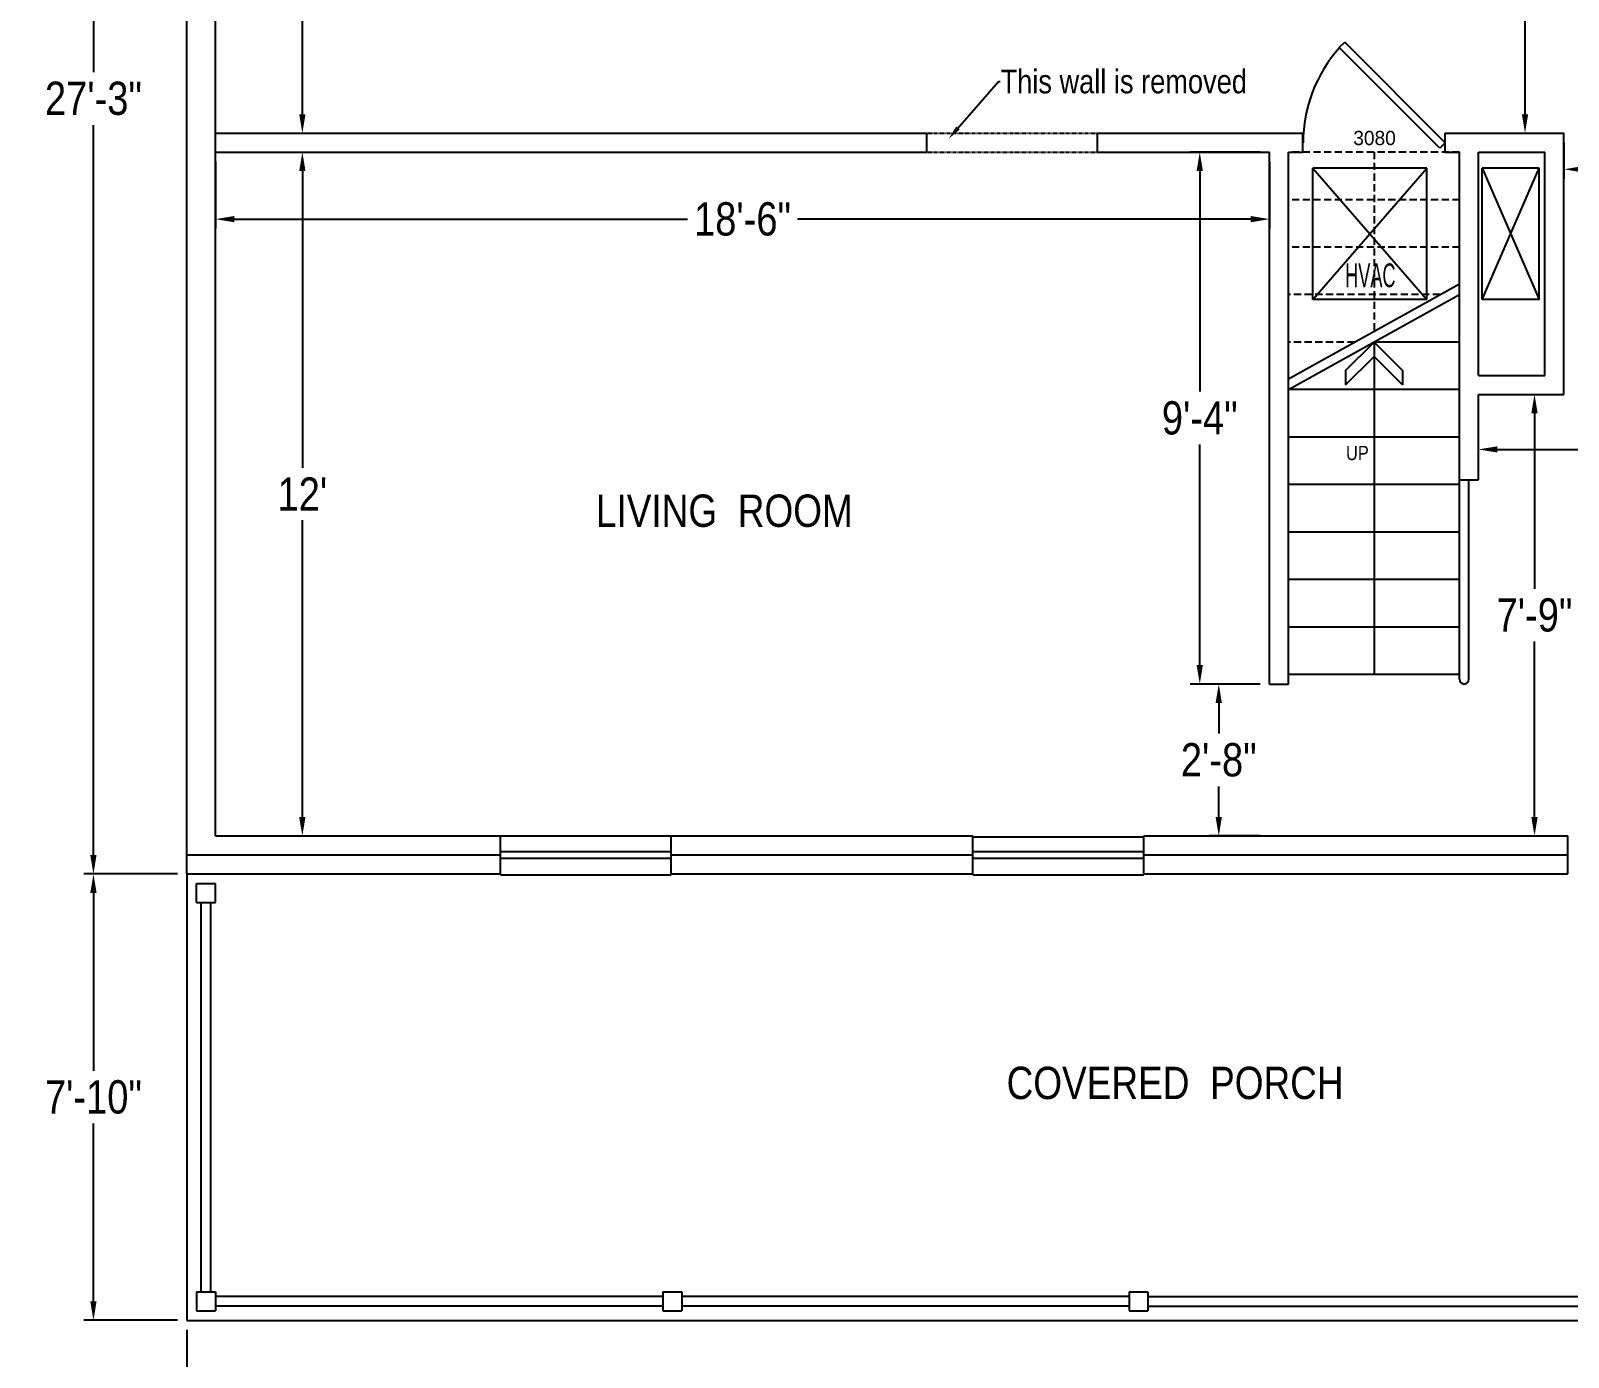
# Model space of a CAD drawing. Header units: inches. Extents: x -1842 to 12195, y -2228 to 2193.
# Drawn here: x 2758.2 to 3082, y 729.4 to 1008.8 of the extents above; entities that cross this region are included whole.
import ezdxf
from ezdxf import colors
from ezdxf.entities.mleader import LeaderData, LeaderLine
from ezdxf.math import Vec2, Vec3

# ---------------------------------------------------------------- set-up
doc = ezdxf.new("R2010")
doc.units = ezdxf.units.IN
doc.header["$LTSCALE"] = 6
doc.header["$MEASUREMENT"] = 0
doc.linetypes.add('HIDDEN', pattern=[0.375, 0.25, -0.125])
for name, color, linetype in [('ARWALL', 7, 'HIDDEN'), ('BUILT-INS', 13, 'Continuous'), ('CABS', 23, 'Continuous'), ('Title Block', 7, 'Continuous'), ('TXT', 4, 'Continuous'), ('windows', 4, 'Continuous')]:
    doc.layers.add(name, color=color, linetype=linetype)
doc.styles.add('ARCHSTYL', font='ARIALN.TTF', dxfattribs={"height": 5})
doc.styles.add('HS-DESIGN-TTLB', font='GOTHIC.TTF')
doc.styles.get("Standard").update_dxf_attribs({"font": 'ARIALN.TTF'})
doc.dimstyles.get("Standard").update_dxf_attribs({"dimtxt": 7, "dimasz": 4, "dimexe": 2, "dimexo": 2, "dimgap": 2, "dimtad": 0, "dimtih": 1, "dimtoh": 1, "dimdec": 0, "dimzin": 0, "dimdsep": 46, "dimlunit": 4, "dimtxsty": 'Standard', "dimcen": 0.09, "dimclrd": 3, "dimclre": 3, "dimclrt": 3, "dimadec": 0, "dimazin": 0, "dimtfac": 1, "dimtdec": 0, "dimtofl": 0, "dimtmove": 0, "dimatfit": 3, "dimfxl": 1, "dimtolj": 1, "dimtzin": 0, "dimarcsym": 0})

# ---------------------------------------------------------------- blocks, each defined once
blk = doc.blocks.new('*D35')
at = {"layer": 'Defpoints', "color": 0, "transparency": 16777216}
for p in [(2791.09, 1157.8), (2771.39, 831.2), (2791.09, 831.2)]:
    blk.add_point(p, dxfattribs=at)
at = {"layer": 'Title Block', "color": 3, "lineweight": -2, "transparency": 16777216}
for p, q in [((2789.09, 1157.8), (2769.39, 1157.8)), ((2771.39, 1153.8), (2771.39, 1000.07)), ((2771.39, 835.2), (2771.39, 988.92)), ((2789.09, 831.2), (2769.39, 831.2))]:
    blk.add_line(p, q, dxfattribs=at)
at = {"layer": 'Title Block', "color": 3, "transparency": 16777216}
for points in [[(2770.72, 1153.8), (2772.05, 1153.8), (2771.39, 1157.8)], [(2770.72, 835.2), (2772.05, 835.2), (2771.39, 831.2)]]:
    blk.add_solid(points, dxfattribs=at)
at = {"layer": 'Title Block', "color": 3, "transparency": 16777216, "insert": (2771.39, 994.5), "char_height": 7, "attachment_point": 5}
blk.add_mtext('\\A1;27\'-3"', dxfattribs=at)
blk = doc.blocks.new('*D37')
at = {"layer": 'Defpoints', "color": 0, "transparency": 16777216}
for p in [(2797.09, 983.2), (2797.09, 839.2), (2815.39, 839.2)]:
    blk.add_point(p, dxfattribs=at)
at = {"layer": 'Title Block', "color": 3, "lineweight": -2, "transparency": 16777216}
for p, q in [((2799.09, 983.2), (2817.39, 983.2)), ((2815.39, 979.2), (2815.39, 916.71)), ((2815.39, 843.2), (2815.39, 905.68)), ((2799.09, 839.2), (2817.39, 839.2))]:
    blk.add_line(p, q, dxfattribs=at)
at = {"layer": 'Title Block', "color": 3, "transparency": 16777216}
for points in [[(2814.72, 979.2), (2816.05, 979.2), (2815.39, 983.2)], [(2814.72, 843.2), (2816.05, 843.2), (2815.39, 839.2)]]:
    blk.add_solid(points, dxfattribs=at)
at = {"layer": 'Title Block', "color": 3, "transparency": 16777216, "insert": (2815.39, 911.2), "char_height": 7, "attachment_point": 5}
blk.add_mtext("\\A1;12'", dxfattribs=at)
blk = doc.blocks.new('*D38')
at = {"layer": 'Defpoints', "color": 0, "transparency": 16777216}
for p in [(3019.09, 983.2), (3004.39, 871.2), (3019.09, 871.2)]:
    blk.add_point(p, dxfattribs=at)
at = {"layer": 'Title Block', "color": 3, "lineweight": -2, "transparency": 16777216}
for p, q in [((3017.09, 983.2), (3002.39, 983.2)), ((3004.39, 979.2), (3004.39, 932.77)), ((3004.39, 875.2), (3004.39, 921.62)), ((3017.09, 871.2), (3002.39, 871.2))]:
    blk.add_line(p, q, dxfattribs=at)
at = {"layer": 'Title Block', "color": 3, "transparency": 16777216}
for points in [[(3003.72, 979.2), (3005.05, 979.2), (3004.39, 983.2)], [(3003.72, 875.2), (3005.05, 875.2), (3004.39, 871.2)]]:
    blk.add_solid(points, dxfattribs=at)
at = {"layer": 'Title Block', "color": 3, "transparency": 16777216, "insert": (3004.39, 927.2), "char_height": 7, "attachment_point": 5}
blk.add_mtext('\\A1;9\'-4"', dxfattribs=at)
blk = doc.blocks.new('*D39')
at = {"layer": 'Defpoints', "color": 0, "transparency": 16777216}
for p in [(3019.09, 871.2), (3008.39, 839.2), (3019.09, 839.2)]:
    blk.add_point(p, dxfattribs=at)
at = {"layer": 'Title Block', "color": 3, "lineweight": -2, "transparency": 16777216}
for p, q in [((3017.09, 871.2), (3006.39, 871.2)), ((3008.39, 867.2), (3008.39, 860.77)), ((3008.39, 843.2), (3008.39, 849.62)), ((3017.09, 839.2), (3006.39, 839.2))]:
    blk.add_line(p, q, dxfattribs=at)
at = {"layer": 'Title Block', "color": 3, "transparency": 16777216}
for points in [[(3007.72, 867.2), (3009.05, 867.2), (3008.39, 871.2)], [(3007.72, 843.2), (3009.05, 843.2), (3008.39, 839.2)]]:
    blk.add_solid(points, dxfattribs=at)
at = {"layer": 'Title Block', "color": 3, "transparency": 16777216, "insert": (3008.39, 855.2), "char_height": 7, "attachment_point": 5}
blk.add_mtext('\\A1;2\'-8"', dxfattribs=at)
blk = doc.blocks.new('*D40')
at = {"layer": 'Defpoints', "color": 0, "transparency": 16777216}
for p in [(2797.09, 983.2), (3019.09, 983.2), (3019.09, 969.1)]:
    blk.add_point(p, dxfattribs=at)
at = {"layer": 'Title Block', "color": 3, "lineweight": -2, "transparency": 16777216}
for p, q in [((2797.09, 981.2), (2797.09, 967.1)), ((3019.09, 981.2), (3019.09, 967.1)), ((2801.09, 969.1), (2896.49, 969.1)), ((3015.09, 969.1), (2919.68, 969.1))]:
    blk.add_line(p, q, dxfattribs=at)
at = {"layer": 'Title Block', "color": 3, "transparency": 16777216}
for points in [[(2801.09, 969.76), (2801.09, 968.43), (2797.09, 969.1)], [(3015.09, 969.76), (3015.09, 968.43), (3019.09, 969.1)]]:
    blk.add_solid(points, dxfattribs=at)
at = {"layer": 'Title Block', "color": 3, "transparency": 16777216, "insert": (2908.09, 969.1), "char_height": 7, "attachment_point": 5}
blk.add_mtext('\\A1;18\'-6"', dxfattribs=at)
blk = doc.blocks.new('*D43')
at = {"layer": 'Defpoints', "color": 0, "transparency": 16777216}
for p in [(2797.09, 1151.8), (2797.09, 987.2), (2815.39, 987.2)]:
    blk.add_point(p, dxfattribs=at)
at = {"layer": 'Title Block', "color": 3, "lineweight": -2, "transparency": 16777216}
for p, q in [((2799.09, 1151.8), (2817.39, 1151.8)), ((2815.39, 1147.8), (2815.39, 1075.07)), ((2815.39, 991.2), (2815.39, 1063.92)), ((2799.09, 987.2), (2817.39, 987.2))]:
    blk.add_line(p, q, dxfattribs=at)
at = {"layer": 'Title Block', "color": 3, "transparency": 16777216}
for points in [[(2814.72, 1147.8), (2816.05, 1147.8), (2815.39, 1151.8)], [(2814.72, 991.2), (2816.05, 991.2), (2815.39, 987.2)]]:
    blk.add_solid(points, dxfattribs=at)
at = {"layer": 'Title Block', "color": 3, "transparency": 16777216, "insert": (2815.39, 1069.5), "char_height": 7, "attachment_point": 5}
blk.add_mtext('\\A1;13\'-9"', dxfattribs=at)
blk = doc.blocks.new('*D51')
at = {"layer": 'Defpoints', "color": 0, "transparency": 16777216}
for p in [(3068.59, 1151.8), (3072.89, 1151.8), (3068.59, 987.2)]:
    blk.add_point(p, dxfattribs=at)
at = {"layer": 'Title Block', "color": 3, "lineweight": -2, "transparency": 16777216}
for p, q in [((3070.59, 1151.8), (3074.89, 1151.8)), ((3072.89, 1147.8), (3072.89, 1075.07)), ((3072.89, 991.2), (3072.89, 1063.92)), ((3070.59, 987.2), (3074.89, 987.2))]:
    blk.add_line(p, q, dxfattribs=at)
at = {"layer": 'Title Block', "color": 3, "transparency": 16777216}
for points in [[(3072.22, 1147.8), (3073.55, 1147.8), (3072.89, 1151.8)], [(3072.22, 991.2), (3073.55, 991.2), (3072.89, 987.2)]]:
    blk.add_solid(points, dxfattribs=at)
at = {"layer": 'Title Block', "color": 3, "transparency": 16777216, "insert": (3072.89, 1069.5), "char_height": 7, "attachment_point": 5}
blk.add_mtext('\\A1;13\'-9"', dxfattribs=at)
blk = doc.blocks.new('*D55')
at = {"layer": 'Defpoints', "color": 0, "transparency": 16777216}
for p in [(3063.09, 932.2), (3063.09, 839.2), (3074.89, 839.2)]:
    blk.add_point(p, dxfattribs=at)
at = {"layer": 'Title Block', "color": 3, "lineweight": -2, "transparency": 16777216}
for p, q in [((3065.09, 932.2), (3076.89, 932.2)), ((3074.89, 928.2), (3074.89, 891.27)), ((3074.89, 843.2), (3074.89, 880.12)), ((3065.09, 839.2), (3076.89, 839.2))]:
    blk.add_line(p, q, dxfattribs=at)
at = {"layer": 'Title Block', "color": 3, "transparency": 16777216}
for points in [[(3074.22, 928.2), (3075.55, 928.2), (3074.89, 932.2)], [(3074.22, 843.2), (3075.55, 843.2), (3074.89, 839.2)]]:
    blk.add_solid(points, dxfattribs=at)
at = {"layer": 'Title Block', "color": 3, "transparency": 16777216, "insert": (3074.89, 885.7), "char_height": 7, "attachment_point": 5}
blk.add_mtext('\\A1;7\'-9"', dxfattribs=at)
blk = doc.blocks.new('*D56')
at = {"layer": 'Defpoints', "color": 0, "transparency": 16777216}
for p in [(3127.89, 920.6), (3063.09, 914.2), (3127.89, 914.2)]:
    blk.add_point(p, dxfattribs=at)
at = {"layer": 'Title Block', "color": 3, "lineweight": -2, "transparency": 16777216}
for p, q in [((3063.09, 916.2), (3063.09, 922.6)), ((3067.09, 920.6), (3085.85, 920.6)), ((3123.89, 920.6), (3105.12, 920.6)), ((3127.89, 916.2), (3127.89, 922.6))]:
    blk.add_line(p, q, dxfattribs=at)
at = {"layer": 'Title Block', "color": 3, "transparency": 16777216}
for points in [[(3067.09, 921.26), (3067.09, 919.93), (3063.09, 920.6)], [(3123.89, 921.26), (3123.89, 919.93), (3127.89, 920.6)]]:
    blk.add_solid(points, dxfattribs=at)
at = {"layer": 'Title Block', "color": 3, "transparency": 16777216, "insert": (3095.49, 920.6), "char_height": 7, "attachment_point": 5}
blk.add_mtext('\\A1;5\'-5"', dxfattribs=at)
blk = doc.blocks.new('*D57')
at = {"layer": 'Defpoints', "color": 0, "transparency": 16777216}
for p in [(3081.09, 987.2), (3191.89, 987.2), (3191.89, 979.6)]:
    blk.add_point(p, dxfattribs=at)
at = {"layer": 'Title Block', "color": 3, "lineweight": -2, "transparency": 16777216}
for p, q in [((3081.09, 985.2), (3081.09, 977.6)), ((3191.89, 985.2), (3191.89, 977.6)), ((3085.09, 979.6), (3126.85, 979.6)), ((3187.89, 979.6), (3146.12, 979.6))]:
    blk.add_line(p, q, dxfattribs=at)
at = {"layer": 'Title Block', "color": 3, "transparency": 16777216}
for points in [[(3085.09, 980.26), (3085.09, 978.93), (3081.09, 979.6)], [(3187.89, 980.26), (3187.89, 978.93), (3191.89, 979.6)]]:
    blk.add_solid(points, dxfattribs=at)
at = {"layer": 'Title Block', "color": 3, "transparency": 16777216, "insert": (3136.49, 979.6), "char_height": 7, "attachment_point": 5}
blk.add_mtext('\\A1;9\'-3"', dxfattribs=at)
blk = doc.blocks.new('*D59')
at = {"layer": 'Defpoints', "color": 0, "transparency": 16777216}
for p in [(2791.09, 831.2), (2771.39, 737.2), (2791.09, 737.2)]:
    blk.add_point(p, dxfattribs=at)
at = {"layer": 'Title Block', "color": 3, "lineweight": -2, "transparency": 16777216}
for p, q in [((2789.09, 831.2), (2769.39, 831.2)), ((2771.39, 827.2), (2771.39, 789.77)), ((2771.39, 741.2), (2771.39, 778.62)), ((2789.09, 737.2), (2769.39, 737.2))]:
    blk.add_line(p, q, dxfattribs=at)
at = {"layer": 'Title Block', "color": 3, "transparency": 16777216}
for points in [[(2770.72, 827.2), (2772.05, 827.2), (2771.39, 831.2)], [(2770.72, 741.2), (2772.05, 741.2), (2771.39, 737.2)]]:
    blk.add_solid(points, dxfattribs=at)
at = {"layer": 'Title Block', "color": 3, "transparency": 16777216, "insert": (2771.39, 784.2), "char_height": 7, "attachment_point": 5}
blk.add_mtext('\\A1;7\'-10"', dxfattribs=at)
blk = doc.blocks.new('*D60')
at = {"layer": 'Defpoints', "color": 0, "transparency": 16777216}
for p in [(2791.09, 737.2), (3191.89, 737.2), (3191.89, 713.1)]:
    blk.add_point(p, dxfattribs=at)
at = {"layer": 'Title Block', "color": 3, "lineweight": -2, "transparency": 16777216}
for p, q in [((2791.09, 735.2), (2791.09, 711.1)), ((3191.89, 735.2), (3191.89, 711.1)), ((2795.09, 713.1), (2979.62, 713.1)), ((3187.89, 713.1), (3003.35, 713.1))]:
    blk.add_line(p, q, dxfattribs=at)
at = {"layer": 'Title Block', "color": 3, "transparency": 16777216}
for points in [[(2795.09, 713.76), (2795.09, 712.43), (2791.09, 713.1)], [(3187.89, 713.76), (3187.89, 712.43), (3191.89, 713.1)]]:
    blk.add_solid(points, dxfattribs=at)
at = {"layer": 'Title Block', "color": 3, "transparency": 16777216, "insert": (2991.49, 713.1), "char_height": 7, "attachment_point": 5}
blk.add_mtext('\\A1;33\'-5"', dxfattribs=at)

msp = doc.modelspace()

# ---------------------------------------------------------------- linework, layer by layer
for p, q in [((2946.8850469, 983.196174), (2946.8850469, 987.196174)), ((2982.8850469, 983.196174), (2982.8850469, 987.196174))]:
    msp.add_line(p, q)
at = {"layer": 'ARWALL', "color": 1, "ltscale": 0.05}
for p, q in [((2946.8850469, 987.196174), (2982.8850469, 987.196174)), ((2946.8850469, 983.196174), (2982.8850469, 983.196174))]:
    msp.add_line(p, q, dxfattribs=at)
at = {"layer": 'ARWALL', "color": 7}
for p, q in [((3059.0850469, 983.196174), (3023.0850469, 983.196174)), ((3041.0850469, 983.196174), (3041.0850469, 945.4840918)), ((3059.0850469, 973.196174), (3023.0850469, 973.196174)), ((3059.0850469, 973.196174), (3023.0850469, 973.196174)), ((3059.0850469, 973.196174), (3023.0850469, 973.196174)), ((3059.0850469, 963.196174), (3023.0850469, 963.196174)), ((3054.9667949, 953.196174), (3023.0850469, 953.196174)), ((3036.9667949, 943.196174), (3023.0850469, 943.196174))]:
    msp.add_line(p, q, dxfattribs=at)
at = {"layer": 'BUILT-INS'}
for p, q in [((3028.2061747, 952.1392778), (3028.2061747, 979.836708)), ((3028.2061747, 979.836708), (3052.2061747, 952.1392778)), ((3028.2061747, 952.1392778), (3052.2061747, 979.836708)), ((3052.2061747, 979.836708), (3028.2061747, 979.836708)), ((3052.2061747, 952.1392778), (3052.2061747, 979.836708)), ((3063.8660686, 952.1392778), (3063.8660686, 979.836708)), ((3063.8660686, 979.836708), (3075.8660686, 952.1392778)), ((3063.8660686, 952.1392778), (3075.8660686, 979.836708)), ((3075.8660686, 979.836708), (3063.8660686, 979.836708)), ((3075.8660686, 952.1392778), (3075.8660686, 979.836708)), ((3052.2061747, 952.1392778), (3028.2061747, 952.1392778)), ((3075.8660686, 952.1392778), (3063.8660686, 952.1392778))]:
    msp.add_line(p, q, dxfattribs=at)
at = {"layer": 'Title Block'}
for p, q in [((2791.0850469, 831.196174), (2791.0850469, 1157.796174)), ((2797.0850469, 839.196174), (2797.0850469, 1151.796174)), ((2797.0850469, 987.196174), (2946.8850469, 987.196174)), ((2982.8850469, 987.196174), (3026.0850469, 987.196174)), ((3026.0850469, 983.196174), (3026.0850469, 987.196174)), ((3056.0850469, 983.196174), (3056.0850469, 987.196174)), ((3056.0850469, 987.196174), (3081.0850469, 987.196174)), ((3081.0850469, 932.196174), (3081.0850469, 987.196174)), ((2797.0850469, 983.196174), (2946.8850469, 983.196174)), ((2982.8850469, 983.196174), (3019.0850469, 983.196174)), ((3019.0850469, 871.196174), (3019.0850469, 983.196174)), ((3023.0850469, 871.196174), (3023.0850469, 983.196174)), ((3023.0850469, 983.196174), (3026.0850469, 983.196174)), ((3056.0850469, 983.196174), (3059.0850469, 983.196174)), ((3059.0850469, 914.196174), (3059.0850469, 983.196174)), ((3063.0850469, 983.196174), (3077.0850469, 983.196174)), ((3063.0850469, 936.196174), (3063.0850469, 983.196174)), ((3077.0850469, 936.196174), (3077.0850469, 983.196174)), ((3023.0850469, 935.4840918), (3059.0850469, 955.4840918)), ((3023.0850469, 933.196174), (3059.0850469, 953.196174)), ((3059.0850469, 943.196174), (3041.0850469, 943.196174)), ((3063.0850469, 936.196174), (3077.0850469, 936.196174)), ((3059.0850469, 933.196174), (3023.0850469, 933.196174)), ((3063.0850469, 914.196174), (3063.0850469, 932.196174)), ((3063.0850469, 932.196174), (3081.0850469, 932.196174)), ((3059.0850469, 923.196174), (3023.0850469, 923.196174)), ((3059.0850469, 913.196174), (3023.0850469, 913.196174)), ((3059.0850469, 914.196174), (3063.0850469, 914.196174)), ((3059.0850469, 872.196174), (3059.0850469, 914.196174)), ((3061.0850469, 872.196174), (3061.0850469, 914.196174)), ((3059.0850469, 903.196174), (3023.0850469, 903.196174)), ((3059.0850469, 893.196174), (3023.0850469, 893.196174)), ((3059.0850469, 883.196174), (3023.0850469, 883.196174)), ((3019.0850469, 871.196174), (3023.0850469, 871.196174)), ((3059.0850469, 873.196174), (3023.0850469, 873.196174)), ((2797.0850469, 839.196174), (2857.0850469, 839.196174)), ((2857.0850469, 831.196174), (2857.0850469, 839.196174)), ((2857.0850469, 839.196174), (2893.0850469, 839.196174)), ((2893.0850469, 831.196174), (2893.0850469, 839.196174)), ((2893.0850469, 839.196174), (2956.5850469, 839.196174)), ((2956.5850469, 831.196174), (2956.5850469, 839.196174)), ((2956.5850469, 838.9830721), (2992.5850469, 838.9830721)), ((2992.5850469, 831.196174), (2992.5850469, 839.196174)), ((2992.5850469, 839.196174), (3081.8850469, 839.196174)), ((3081.8850469, 831.196174), (3081.8850469, 839.196174)), ((2791.0850469, 835.196174), (2857.0850469, 835.196174)), ((2893.0850469, 835.196174), (2956.5850469, 835.196174)), ((2992.5850469, 835.196174), (3081.8850469, 835.196174)), ((2791.0850469, 831.196174), (2857.0850469, 831.196174)), ((2791.0850469, 831.196174), (2791.0850469, 737.196174)), ((2793.0850469, 829.196174), (2797.0850469, 829.196174)), ((2793.0850469, 825.196174), (2793.0850469, 829.196174)), ((2797.0850469, 825.196174), (2797.0850469, 829.196174)), ((2857.0850469, 830.9830721), (2893.0850469, 830.9830721)), ((2893.0850469, 831.196174), (2956.5850469, 831.196174)), ((2956.5850469, 830.9830721), (2992.5850469, 830.9830721)), ((2992.5850469, 831.196174), (3081.8850469, 831.196174)), ((2793.0850469, 825.196174), (2797.0850469, 825.196174)), ((2794.0850469, 743.196174), (2794.0850469, 825.196174)), ((2796.0850469, 743.196174), (2796.0850469, 825.196174)), ((2793.0850469, 743.196174), (2793.0850469, 739.196174)), ((2793.0850469, 743.196174), (2797.0850469, 743.196174)), ((2797.0850469, 743.196174), (2797.0850469, 739.196174)), ((2891.2850469, 742.196174), (2797.0850469, 742.196174)), ((2891.2850469, 743.196174), (2895.2850469, 743.196174)), ((2891.2850469, 743.196174), (2891.2850469, 739.196174)), ((2895.2850469, 743.196174), (2895.2850469, 739.196174)), ((2989.4850469, 742.196174), (2895.2850469, 742.196174)), ((2989.4850469, 743.196174), (2993.4850469, 743.196174)), ((2989.4850469, 743.196174), (2989.4850469, 739.196174)), ((2993.4850469, 743.196174), (2993.4850469, 739.196174)), ((2993.4850469, 743.196174), (2993.4850469, 739.196174)), ((2993.4850469, 742.196174), (3087.6850469, 742.196174)), ((2793.0850469, 739.196174), (2797.0850469, 739.196174)), ((2891.2850469, 740.196174), (2797.0850469, 740.196174)), ((2891.2850469, 739.196174), (2895.2850469, 739.196174)), ((2989.4850469, 740.196174), (2895.2850469, 740.196174)), ((2989.4850469, 739.196174), (2993.4850469, 739.196174)), ((2993.4850469, 740.196174), (3087.6850469, 740.196174)), ((2791.0850469, 737.196174), (3191.8850469, 737.196174))]:
    msp.add_line(p, q, dxfattribs=at)
msp.add_arc((3060.0850469, 872.196174), 1, 180, 0, dxfattribs=at)
at = {"layer": 'TXT', "color": 4}
for p, q in [((3041.0850469, 943.196174), (3041.0850469, 873.196174)), ((3035.0850469, 937.196174), (3035.0850469, 934.196174)), ((3047.0850469, 937.196174), (3047.0850469, 934.196174))]:
    msp.add_line(p, q, dxfattribs=at)
at = {"layer": 'TXT'}
for p, q in [((2857.0850469, 835.896174), (2893.0850469, 835.896174)), ((2956.5850469, 835.896174), (2992.5850469, 835.896174)), ((2857.0850469, 834.496174), (2893.0850469, 834.496174)), ((2956.5850469, 834.496174), (2992.5850469, 834.496174))]:
    msp.add_line(p, q, dxfattribs=at)
at = {"layer": 'TXT', "color": 4}
for points in [[(3035.0850469, 937.196174), (3041.0850469, 943.196174), (3047.0850469, 937.196174)], [(3035.0850469, 934.196174), (3041.0850469, 940.196174), (3047.0850469, 934.196174)]]:
    msp.add_lwpolyline(points, dxfattribs=at)
at = {"layer": 'windows'}
for p, q in [((3033.7780745, 1005.2107302), (3034.9242826, 1006.3569383)), ((3054.9388389, 984.0499659), (3033.7780745, 1005.2107302)), ((3056.0850469, 985.196174), (3034.9242826, 1006.3569383)), ((3056.0850469, 985.196174), (3054.9388389, 984.0499659)), ((3056.0850469, 985.196174), (3054.9388389, 984.0499659))]:
    msp.add_line(p, q, dxfattribs=at)
msp.add_arc((3056.0850469, 985.196174), 29.9258399, 138.10049145, 180, dxfattribs=at)

# ---------------------------------------------------------------- texts
at = {"attachment_point": 1}
for s, insert, char_height, width in [('\\A1;UP', (3035.1943118, 921.3564725), 3.0096, 28.741858457), ('\\A1;LIVING  ROOM', (2877.2071801, 911.096174), 6.8007744, 110.476910075), ('\\A1;COVERED  PORCH', (2963.7071801, 790.596174), 6.8007744, 110.476910075)]:
    msp.add_mtext(s, dxfattribs=dict(at, insert=insert, char_height=char_height, width=width))
at = {"layer": 'CABS', "style": 'ARCHSTYL', "width": 0.667387}
msp.add_text('HVAC', height=5, dxfattribs=at).set_placement((3035.0045122, 954.7667444))
at = {"layer": 'Title Block', "insert": (3036.7203048, 987.6897617), "char_height": 3.0096, "width": 43.611515527, "attachment_point": 1, "style": 'HS-DESIGN-TTLB'}
msp.add_mtext('3080', dxfattribs=at)

# ---------------------------------------------------------------- dimensions: what is measured, and where the dimension line sits
at = {"layer": 'Title Block'}
for base, p1, p2, picture, middle in [((2771.3850469, 831.196174), (2791.0850469, 1157.796174), (2791.0850469, 831.196174), '*D35', (2771.3850469, 994.496174)), ((2815.3850469, 987.196174), (2797.0850469, 1151.796174), (2797.0850469, 987.196174), '*D43', (2815.3850469, 1069.496174)), ((3072.8850469, 1151.796174), (3068.5850469, 987.196174), (3068.5850469, 1151.796174), '*D51', (3072.8850469, 1069.496174)), ((2815.3850469, 839.196174), (2797.0850469, 983.196174), (2797.0850469, 839.196174), '*D37', (2815.3850469, 911.196174)), ((3004.3850469, 871.196174), (3019.0850469, 983.196174), (3019.0850469, 871.196174), '*D38', (3004.3850469, 927.196174)), ((3074.8850469, 839.196174), (3063.0850469, 932.196174), (3063.0850469, 839.196174), '*D55', (3074.8850469, 885.696174)), ((3008.3850469, 839.196174), (3019.0850469, 871.196174), (3019.0850469, 839.196174), '*D39', (3008.3850469, 855.196174)), ((2771.3850469, 737.196174), (2791.0850469, 831.196174), (2791.0850469, 737.196174), '*D59', (2771.3850469, 784.196174))]:
    dim = msp.add_linear_dim(base=base, p1=p1, p2=p2, angle=90, dimstyle='Standard', dxfattribs=at)
    dim.commit()
    dim.dimension.update_dxf_attribs({"geometry": picture, "text_midpoint": middle})
for base, p1, p2, picture, middle in [((3191.8850469, 979.596174), (3081.0850469, 987.196174), (3191.8850469, 987.196174), '*D57', (3136.4850469, 979.596174)), ((3019.0850469, 969.096174), (2797.0850469, 983.196174), (3019.0850469, 983.196174), '*D40', (2908.0850469, 969.096174)), ((3127.8850469, 920.596174), (3063.0850469, 914.196174), (3127.8850469, 914.196174), '*D56', (3095.4850469, 920.596174)), ((3191.8850469, 713.096174), (2791.0850469, 737.196174), (3191.8850469, 737.196174), '*D60', (2991.4850469, 713.096174))]:
    dim = msp.add_linear_dim(base=base, p1=p1, p2=p2, dimstyle='Standard', dxfattribs=at)
    dim.commit()
    dim.dimension.update_dxf_attribs({"geometry": picture, "text_midpoint": middle})

# ---------------------------------------------------------------- leaders
ml = msp.add_multileader_mtext('Standard')
ml.set_content('This wall is removed', color=256)
ml.set_leader_properties()
ml.build(insert=Vec2(0, 0))
ml.multileader.update_dxf_attribs({"dogleg_length": 0.36, "arrow_head_size": 3})
ctx = ml.context
ctx.base_point, ctx.char_height, ctx.arrow_head_size, ctx.landing_gap_size, ctx.plane_origin = Vec3(2962.3520504, 998.0524381), 5, 3, 0.09, Vec3(2951.4981599, 986.0220909)
notes = []
notes.append((ctx, [(0, (1, 1, 0), (2961.9920504, 998.0524381), (1, 0), 0.36, [(0, [(2951.4981599, 986.0220909)], 0, [])])]))
ctx.mtext.insert, ctx.mtext.flow_direction = Vec3(2962.4420504, 1000.5933658), 5
for ctx, leaders in notes:
    for number, flags, end, landing, length, lines in leaders:
        leader = LeaderData()
        leader.index, (leader.has_last_leader_line, leader.has_dogleg_vector, leader.attachment_direction) = number, flags
        leader.last_leader_point, leader.dogleg_vector, leader.dogleg_length = Vec3(end), Vec3(landing), length
        for number, points, colour, breaks in lines:
            line = LeaderLine()
            line.index, line.vertices, line.color, line.breaks = number, Vec3.list(points), colors.encode_raw_color(colour), breaks
            leader.lines.append(line)
        ctx.leaders.append(leader)

doc.saveas('drawing.dxf')
